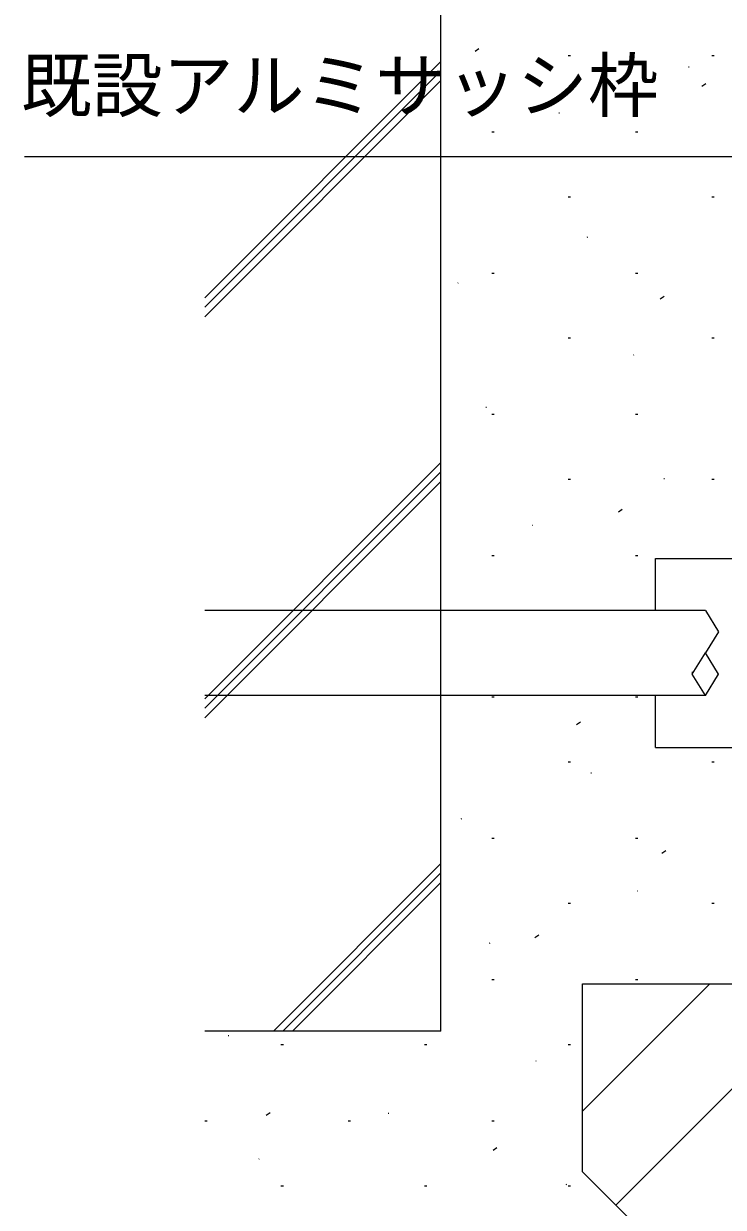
# Model space of a CAD drawing. Units: millimetres, scale not verified. Extents: x -437 to 438, y -331 to 329.
# Drawn here: x -83.5 to -9.4, y -216.4 to -91.1 of the extents above; entities that cross this region are included whole.
import ezdxf
from ezdxf.enums import TextEntityAlignment as Align

# ---------------------------------------------------------------- set-up
doc = ezdxf.new("R2010")
doc.units = ezdxf.units.MM
doc.header["$LTSCALE"] = 2
for name, color, linetype in [('0-5_YKK_13', 4, 'Continuous'), ('0-7_YKK_D', 6, 'Continuous'), ('0-9_YSS_K', 3, 'Continuous'), ('0-A_YSS_KE', 3, 'Continuous')]:
    doc.layers.add(name, color=color, linetype=linetype)
doc.styles.add('ＭＳ ゴシック', font='')
doc.styles.get('ＭＳ ゴシック').set_extended_font_data('MS Gothic')

msp = doc.modelspace()

# ---------------------------------------------------------------- linework, layer by layer
at = {"layer": '0-5_YKK_13'}
for p, q in [((-16.602, -147.7), (-6.602, -147.7)), ((-16.602, -153.2), (-16.602, -147.7)), ((-12.702, -159.684), (-12.702, -159.95)), ((-16.602, -167.7), (-16.602, -162.2)), ((-16.602, -167.7), (-6.602, -167.7))]:
    msp.add_line(p, q, dxfattribs=at)
for points in [[(-11.302, -153.2), (-39.302, -153.2), (-64.302, -153.2)], [(-11.302, -153.2), (-9.902, -155.45), (-11.302, -157.7)], [(-11.302, -162.2), (-12.702, -159.95), (-11.302, -157.7)], [(-11.302, -162.2), (-9.902, -159.95), (-11.302, -157.7)], [(-9.902, -159.979), (-9.902, -159.964), (-9.902, -159.95)], [(-11.302, -162.2), (-39.302, -162.2), (-64.302, -162.2)]]:
    msp.add_lwpolyline(points, dxfattribs=at)
at = {"layer": '0-7_YKK_D'}
msp.add_lwpolyline([(18.423, -122.7), (16.961, -120.611), (6.17, -105.2), (-83.373, -105.2)], dxfattribs=at)
at = {"layer": '0-9_YSS_K'}
for p, q in [((-35.686, -94.027), (-35.269, -93.751)), ((-64.302, -120.126), (-39.302, -95.126)), ((-25.827, -94.475), (-25.577, -94.475)), ((-10.627, -94.475), (-10.377, -94.475)), ((-64.302, -121.126), (-39.302, -96.126)), ((-13.086, -95.705), (-13.039, -95.688)), ((-64.302, -122.126), (-39.302, -97.126)), ((-11.673, -97.722), (-11.256, -97.446)), ((-26.801, -100.562), (-26.754, -100.545)), ((-33.902, -102.55), (-33.652, -102.55)), ((-18.702, -102.55), (-18.452, -102.55)), ((-25.827, -109.425), (-25.577, -109.425)), ((-10.627, -109.425), (-10.377, -109.425)), ((-23.807, -113.706), (-23.76, -113.689)), ((-33.902, -117.5), (-33.652, -117.5)), ((-18.702, -117.5), (-18.452, -117.5)), ((-37.522, -118.563), (-37.475, -118.546)), ((-16.095, -120.238), (-15.678, -119.962)), ((-25.827, -124.375), (-25.577, -124.375)), ((-10.627, -124.375), (-10.377, -124.375)), ((-18.927, -126.183), (-18.88, -126.166)), ((-34.528, -131.707), (-34.481, -131.691)), ((-33.902, -132.45), (-33.652, -132.45)), ((-18.702, -132.45), (-18.452, -132.45)), ((-64.302, -162.553), (-39.302, -137.553)), ((-64.302, -163.553), (-39.302, -138.553)), ((-64.302, -164.553), (-39.302, -139.553)), ((-25.827, -139.325), (-25.577, -139.325)), ((-15.697, -139.244), (-15.65, -139.227)), ((-10.627, -139.325), (-10.377, -139.325)), ((-20.517, -142.754), (-20.101, -142.478)), ((-29.648, -144.184), (-29.601, -144.167)), ((-33.902, -147.4), (-33.652, -147.4)), ((-18.702, -147.4), (-18.452, -147.4)), ((-33.902, -162.35), (-33.652, -162.35)), ((-18.702, -162.35), (-18.452, -162.35)), ((-24.94, -165.27), (-24.523, -164.994)), ((-25.827, -169.225), (-25.577, -169.225)), ((-10.627, -169.225), (-10.377, -169.225)), ((-23.424, -170.389), (-23.376, -170.373)), ((-37.139, -175.246), (-37.092, -175.23)), ((-33.902, -177.3), (-33.652, -177.3)), ((-18.702, -177.3), (-18.452, -177.3)), ((-15.915, -178.886), (-15.498, -178.61)), ((-57.023, -197.7), (-39.302, -179.979)), ((-56.023, -197.7), (-39.302, -180.979)), ((-55.023, -197.7), (-39.302, -181.979)), ((-18.544, -182.866), (-18.497, -182.849)), ((-25.827, -184.175), (-25.577, -184.175)), ((-10.627, -184.175), (-10.377, -184.175)), ((-29.362, -187.786), (-28.945, -187.51)), ((-34.145, -188.391), (-34.097, -188.374)), ((-33.902, -192.25), (-33.652, -192.25)), ((-24.302, -206.17), (-10.831, -192.7)), ((-20.781, -216.12), (2.639, -192.7)), ((-18.702, -192.25), (-18.452, -192.25)), ((-61.811, -198.188), (-61.764, -198.171)), ((-56.227, -199.125), (-55.977, -199.125)), ((-41.027, -199.125), (-40.777, -199.125)), ((-25.827, -199.125), (-25.577, -199.125)), ((-29.265, -200.867), (-29.218, -200.851)), ((-57.797, -206.607), (-57.38, -206.331)), ((-44.866, -206.392), (-44.818, -206.375)), ((-64.302, -207.2), (-64.052, -207.2)), ((-49.102, -207.2), (-48.852, -207.2)), ((-33.902, -207.2), (-33.652, -207.2)), ((-33.784, -210.302), (-33.367, -210.026)), ((-58.581, -211.249), (-58.534, -211.232)), ((-56.227, -214.075), (-55.977, -214.075)), ((-41.027, -214.075), (-40.777, -214.075)), ((-26.035, -213.928), (-25.988, -213.912)), ((-25.827, -214.075), (-25.577, -214.075))]:
    msp.add_line(p, q, dxfattribs=at)
at = {"layer": '0-A_YSS_KE'}
for p, q in [((-39.302, -197.7), (-39.302, -77.7)), ((-24.302, -192.7), (5.698, -192.7)), ((-39.302, -197.7), (-64.302, -197.7))]:
    msp.add_line(p, q, dxfattribs=at)
msp.add_lwpolyline([(-16.202, -220.7), (-24.302, -212.6), (-24.302, -192.7)], dxfattribs=at)

# ---------------------------------------------------------------- texts
at = {"layer": '0-7_YKK_D', "style": 'ＭＳ ゴシック'}
msp.add_text('既設アルミサッシ枠', height=5.499, dxfattribs=at).set_placement((-83.748, -102.05), align=Align.BOTTOM_LEFT)

doc.saveas('drawing.dxf')
